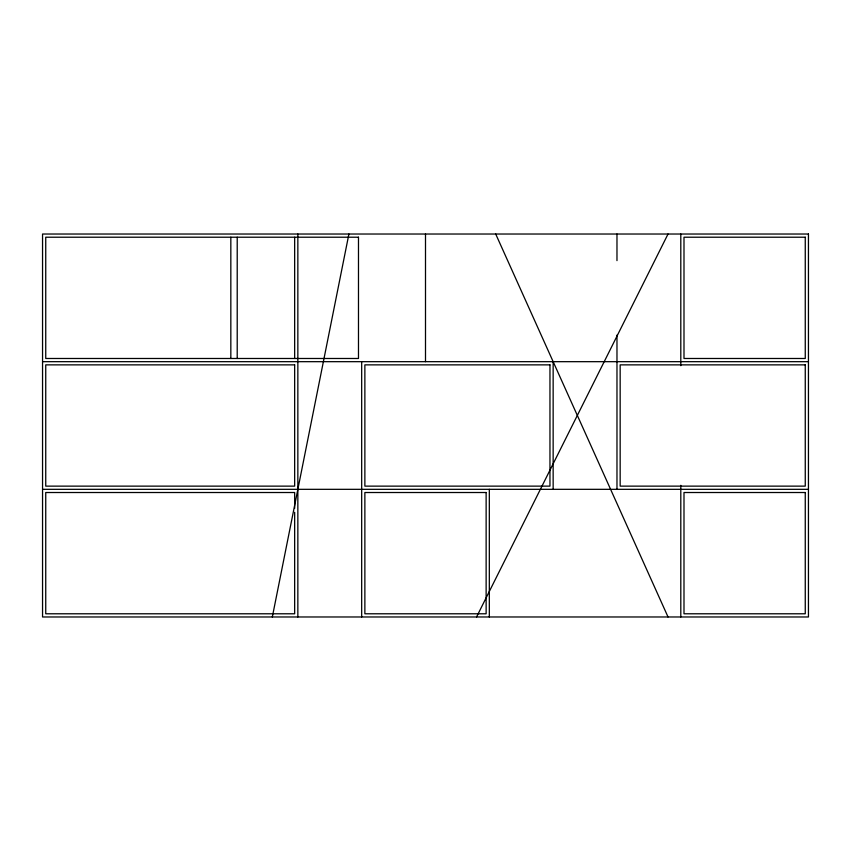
<?xml version="1.0" encoding="UTF-8"?>
<svg xmlns="http://www.w3.org/2000/svg" width="851" height="851" viewBox="0 0 851 851"><rect width="100%" height="100%" fill="white"/><g stroke="black" fill="none" stroke-linecap="round" stroke-linejoin="round"><path stroke-width="1.28" d="M272.32 616.975L348.91 234.025M476.56 616.975L668.035 234.025M42.55 361.675L808.45 361.675M42.55 489.325L808.45 489.325M495.707 234.025L668.035 616.975M680.8 234.025L680.8 365.664M680.8 485.336L680.8 616.975M616.975 234.025L616.975 260.619M616.975 335.081L616.975 489.325M553.15 361.675L553.15 489.325M489.325 489.325L489.325 616.975M425.5 234.025L425.5 361.675M361.675 361.675L361.675 616.975M297.85 234.025L297.85 616.975M294.659 237.216L294.659 358.484M294.659 508.334L294.659 492.516L45.741 492.516L45.741 613.784L294.659 613.784L294.659 512.291M237.216 237.216L237.216 358.484M230.834 237.216L230.834 358.484M808.45 234.025L42.55 234.025L42.55 616.975L808.45 616.975L808.45 234.025M358.484 237.216L45.741 237.216L45.741 358.484L358.484 358.484L358.484 237.216M805.259 237.216L683.991 237.216L683.991 358.484L805.259 358.484L805.259 237.216M294.659 364.866L45.741 364.866L45.741 486.134L294.659 486.134L294.659 364.866M549.959 364.866L364.866 364.866L364.866 486.134L549.959 486.134L549.959 364.866M805.259 364.866L620.166 364.866L620.166 486.134L805.259 486.134L805.259 364.866M486.134 492.516L364.866 492.516L364.866 613.784L486.134 613.784L486.134 492.516M805.259 492.516L683.991 492.516L683.991 613.784L805.259 613.784L805.259 492.516"/></g></svg>
